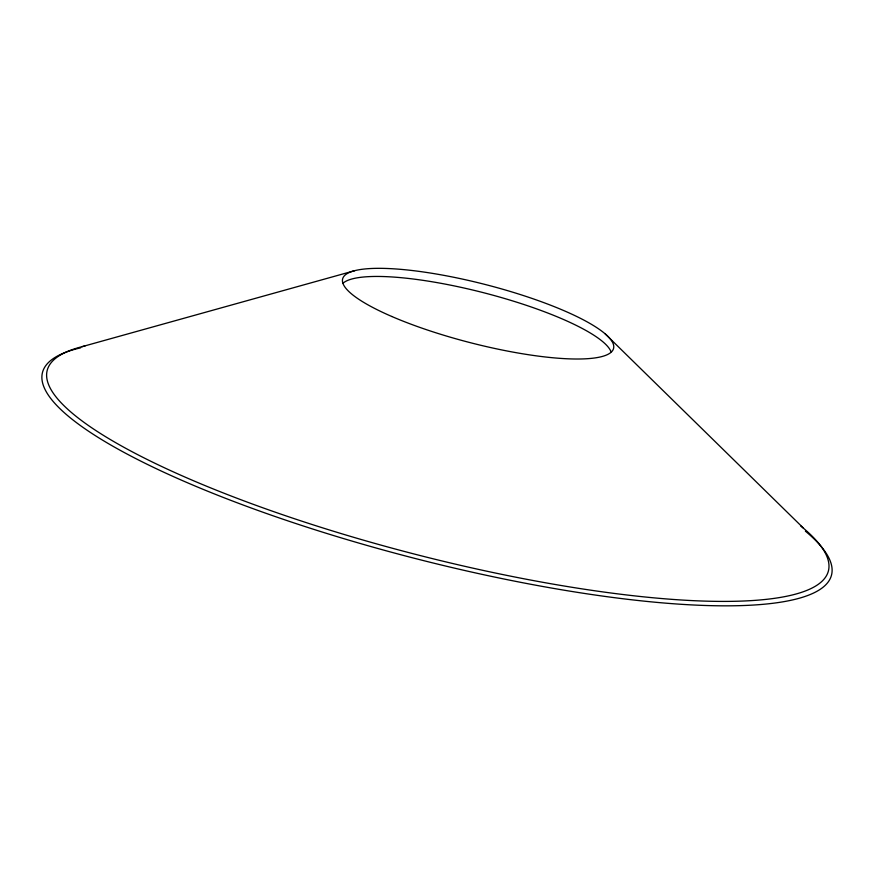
<?xml version="1.0" encoding="UTF-8"?>
<svg xmlns="http://www.w3.org/2000/svg" width="874" height="874" viewBox="0 0 874 874"><rect width="100%" height="100%" fill="white"/><g stroke="black" fill="none" stroke-linecap="round" stroke-linejoin="round"><path stroke-width="1.31" d="M81.828 346.738L354.658 270.689M605.169 333.857L804.2 528.868A403.253 86.592 14.4 0 1 420.361 555.591A403.253 86.592 14.4 0 1 85.051 345.951M805.391 531.141A407.317 87.466 14.4 0 1 421.869 560.19A407.317 87.466 14.4 0 1 80.616 347.83M800.781 526.028A403.253 86.592 14.4 0 1 803.37 528.169M342.925 283.296A139.851 30.033 14.4 0 1 482.71 292.495A139.851 30.033 14.4 0 1 611.057 351.785M391.825 316.497A139.851 30.033 14.4 0 0 611.909 351.446A139.851 30.033 14.4 0 0 430.598 273.07A139.851 30.033 14.4 0 0 391.825 316.497"/></g></svg>
